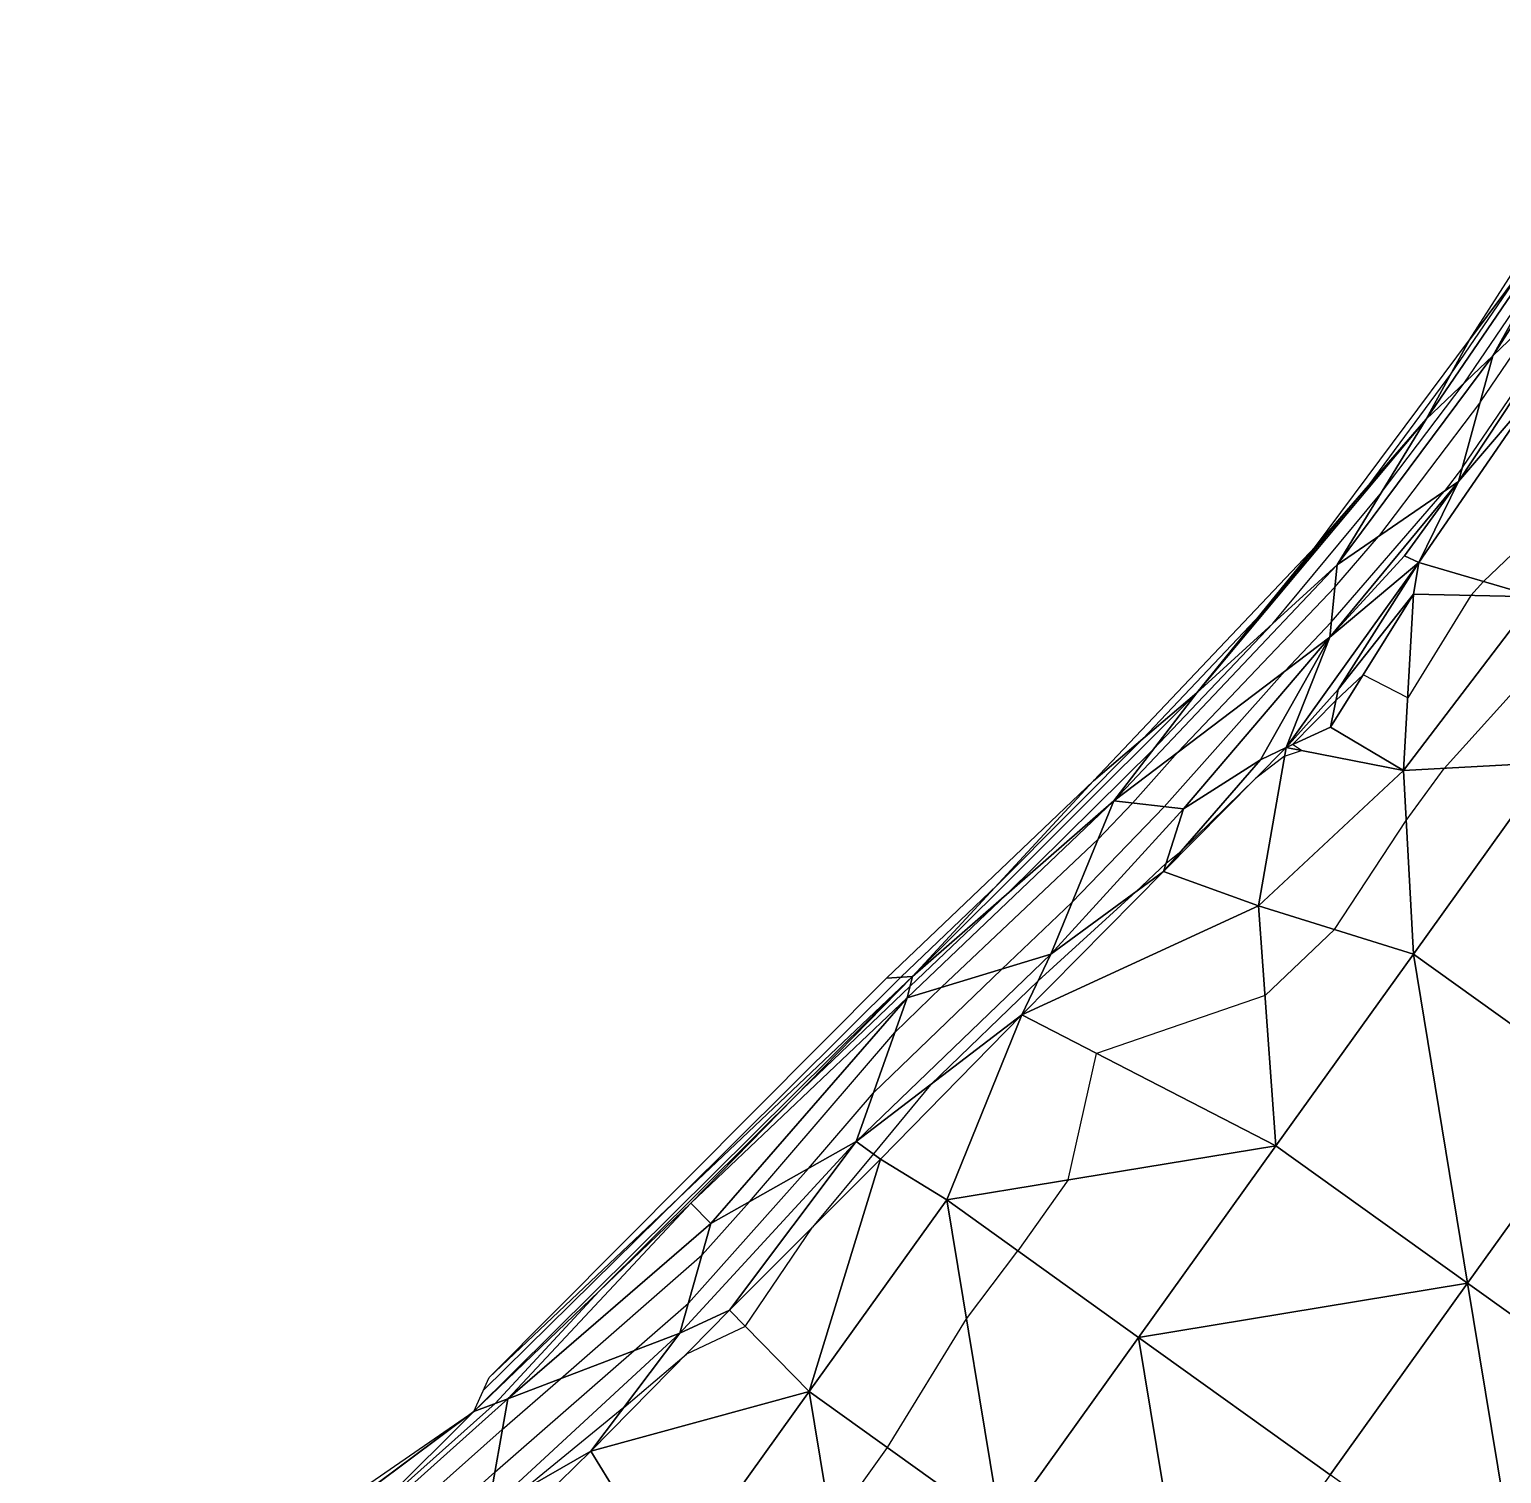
# Model space of a CAD drawing. Extents: x 452550 to 453808, y 451368 to 453069.
# Drawn here: x 452769.6 to 452832, y 452643.7 to 452705 of the extents above; entities that cross this region are included whole.
import ezdxf

# ---------------------------------------------------------------- set-up
doc = ezdxf.new("R2010")
doc.units = 0
doc.header["$LTSCALE"] = 0.35
doc.header["$MEASUREMENT"] = 0
doc.linetypes.add('DASHED', pattern=[5442.857143, 3628.571429, -1814.285714])
doc.layers.add('Default', color=42, linetype='Continuous', lineweight=25)
doc.layers.add('FPS_Contours-Minor', color=40, linetype='DASHED', lineweight=25)

msp = doc.modelspace()

# ---------------------------------------------------------------- linework, layer by layer
at = {"layer": 'Default', "color": 8, "linetype": 'Continuous', "lineweight": 25}
for points in [[(452835.987, 452699.008, 12.815), (452830.625, 452691.816, 13.15), (452839.06, 452704.98, 13.166)], [(452831.612, 452691.133, 13.15), (452835.987, 452699.008, 12.815), (452840.08, 452704.348, 13.166)], [(452837.245, 452696.541, 14.013), (452831.612, 452691.133, 13.15), (452840.08, 452704.348, 13.166)], [(452828.787, 452688.456, 12.803), (452830.625, 452691.816, 13.15), (452835.987, 452699.008, 12.815)], [(452831.612, 452691.133, 13.15), (452828.787, 452688.456, 12.803), (452835.987, 452699.008, 12.815)], [(452837.245, 452696.541, 14.013), (452833.614, 452689.858, 14.269), (452830.151, 452685.806, 14.108)], [(452831.612, 452691.133, 13.15), (452837.245, 452696.541, 14.013), (452830.151, 452685.806, 14.108)], [(452828.787, 452688.456, 12.803), (452824.088, 452683.054, 13.185), (452830.625, 452691.816, 13.15)], [(452830.151, 452685.806, 14.108), (452825.008, 452682.28, 13.185), (452831.612, 452691.133, 13.15)], [(452825.008, 452682.28, 13.185), (452828.787, 452688.456, 12.803), (452831.612, 452691.133, 13.15)], [(452833.431, 452680.917, 14.607), (452828.476, 452682.377, 14.368), (452833.614, 452689.858, 14.269)], [(452828.476, 452682.377, 14.368), (452830.151, 452685.806, 14.108), (452833.614, 452689.858, 14.269)], [(452819.061, 452676.852, 12.782), (452824.088, 452683.054, 13.185), (452828.787, 452688.456, 12.803)], [(452825.008, 452682.28, 13.185), (452819.061, 452676.852, 12.782), (452828.787, 452688.456, 12.803)], [(452830.151, 452685.806, 14.108), (452827.863, 452682.653, 14.24), (452824.696, 452679.21, 14.211)], [(452825.008, 452682.28, 13.185), (452830.151, 452685.806, 14.108), (452824.696, 452679.21, 14.211)], [(452830.151, 452685.806, 14.108), (452828.476, 452682.377, 14.368), (452827.863, 452682.653, 14.24)], [(452819.061, 452676.852, 12.782), (452814.685, 452673.117, 13.199), (452824.088, 452683.054, 13.185)], [(452815.535, 452672.27, 13.199), (452819.061, 452676.852, 12.782), (452825.008, 452682.28, 13.185)], [(452824.696, 452679.21, 14.211), (452815.535, 452672.27, 13.199), (452825.008, 452682.28, 13.185)], [(452822.845, 452674.535, 14.49), (452824.696, 452679.21, 14.211), (452828.476, 452682.377, 14.368)], [(452825.049, 452676.986, 14.475), (452822.845, 452674.535, 14.49), (452828.476, 452682.377, 14.368)], [(452824.696, 452679.21, 14.211), (452827.863, 452682.653, 14.24), (452828.476, 452682.377, 14.368)], [(452828.476, 452682.377, 14.368), (452828.247, 452681.034, 14.406), (452825.049, 452676.986, 14.475)], [(452828.476, 452682.377, 14.368), (452833.431, 452680.917, 14.607), (452828.247, 452681.034, 14.406)], [(452827.822, 452673.553, 14.566), (452824.726, 452675.389, 14.561), (452828.247, 452681.034, 14.406)], [(452824.726, 452675.389, 14.561), (452825.049, 452676.986, 14.475), (452828.247, 452681.034, 14.406)], [(452833.431, 452680.917, 14.607), (452827.822, 452673.553, 14.566), (452828.247, 452681.034, 14.406)], [(452833.431, 452680.917, 14.607), (452834.07, 452673.9, 14.327), (452827.822, 452673.553, 14.566)], [(452824.696, 452679.21, 14.211), (452818.494, 452671.927, 14.308), (452815.535, 452672.27, 13.199)], [(452824.696, 452679.21, 14.211), (452821.752, 452674.014, 14.365), (452818.494, 452671.927, 14.308)], [(452824.696, 452679.21, 14.211), (452822.845, 452674.535, 14.49), (452821.752, 452674.014, 14.365)], [(452807.011, 452664.821, 12.826), (452814.685, 452673.117, 13.199), (452819.061, 452676.852, 12.782)], [(452815.535, 452672.27, 13.199), (452807.011, 452664.821, 12.826), (452819.061, 452676.852, 12.782)], [(452822.845, 452674.535, 14.49), (452825.049, 452676.986, 14.475), (452824.726, 452675.389, 14.561)], [(452827.822, 452673.553, 14.566), (452822.845, 452674.535, 14.49), (452824.726, 452675.389, 14.561)], [(452817.645, 452669.273, 14.53), (452821.752, 452674.014, 14.365), (452822.845, 452674.535, 14.49)], [(452821.672, 452667.821, 14.669), (452817.645, 452669.273, 14.53), (452822.845, 452674.535, 14.49)], [(452817.645, 452669.273, 14.53), (452818.494, 452671.927, 14.308), (452821.752, 452674.014, 14.365)], [(452821.672, 452667.821, 14.669), (452822.845, 452674.535, 14.49), (452827.822, 452673.553, 14.566)], [(452828.242, 452665.774, 14.324), (452821.672, 452667.821, 14.669), (452827.822, 452673.553, 14.566)], [(452834.07, 452673.9, 14.327), (452828.242, 452665.774, 14.324), (452827.822, 452673.553, 14.566)], [(452836.368, 452659.946, 14.225), (452828.242, 452665.774, 14.324), (452834.07, 452673.9, 14.327)], [(452807.011, 452664.821, 12.826), (452805.904, 452664.755, 13.212), (452814.685, 452673.117, 13.199)], [(452806.773, 452663.925, 13.212), (452807.011, 452664.821, 12.826), (452815.535, 452672.27, 13.199)], [(452812.866, 452665.768, 14.408), (452806.773, 452663.925, 13.212), (452815.535, 452672.27, 13.199)], [(452815.535, 452672.27, 13.199), (452818.494, 452671.927, 14.308), (452812.866, 452665.768, 14.408)], [(452818.494, 452671.927, 14.308), (452817.645, 452669.273, 14.53), (452812.866, 452665.768, 14.408)], [(452811.642, 452663.196, 14.618), (452812.866, 452665.768, 14.408), (452817.645, 452669.273, 14.53)], [(452821.672, 452667.821, 14.669), (452811.642, 452663.196, 14.618), (452817.645, 452669.273, 14.53)], [(452821.672, 452667.821, 14.669), (452822.414, 452657.648, 14.217), (452811.642, 452663.196, 14.618)], [(452828.242, 452665.774, 14.324), (452822.414, 452657.648, 14.217), (452821.672, 452667.821, 14.669)], [(452812.866, 452665.768, 14.408), (452811.642, 452663.196, 14.618), (452804.624, 452657.822, 14.404)], [(452806.773, 452663.925, 13.212), (452812.866, 452665.768, 14.408), (452804.624, 452657.822, 14.404)], [(452830.54, 452651.82, 14.232), (452822.414, 452657.648, 14.217), (452828.242, 452665.774, 14.324)], [(452836.368, 452659.946, 14.225), (452830.54, 452651.82, 14.232), (452828.242, 452665.774, 14.324)], [(452788.415, 452646.384, 12.761), (452789.061, 452647.818, 13.143), (452807.011, 452664.821, 12.826)], [(452797.614, 452655.206, 13.175), (452788.415, 452646.384, 12.761), (452807.011, 452664.821, 12.826)], [(452789.061, 452647.818, 13.143), (452805.904, 452664.755, 13.212), (452807.011, 452664.821, 12.826)], [(452807.011, 452664.821, 12.826), (452806.773, 452663.925, 13.212), (452797.614, 452655.206, 13.175)], [(452798.464, 452654.354, 13.175), (452797.614, 452655.206, 13.175), (452806.773, 452663.925, 13.212)], [(452804.624, 452657.822, 14.404), (452798.464, 452654.354, 13.175), (452806.773, 452663.925, 13.212)], [(452811.642, 452663.196, 14.618), (452805.656, 452657.073, 14.541), (452804.624, 452657.822, 14.404)], [(452808.46, 452655.349, 14.665), (452805.656, 452657.073, 14.541), (452811.642, 452663.196, 14.618)], [(452822.414, 452657.648, 14.217), (452808.46, 452655.349, 14.665), (452811.642, 452663.196, 14.618)], [(452838.666, 452645.992, 14.211), (452830.54, 452651.82, 14.232), (452836.368, 452659.946, 14.225)], [(452798.464, 452654.354, 13.175), (452804.624, 452657.822, 14.404), (452797.147, 452649.705, 14.31)], [(452804.624, 452657.822, 14.404), (452799.245, 452650.67, 14.45), (452797.147, 452649.705, 14.31)], [(452804.624, 452657.822, 14.404), (452805.656, 452657.073, 14.541), (452799.245, 452650.67, 14.45)], [(452816.586, 452649.522, 14.219), (452808.46, 452655.349, 14.665), (452822.414, 452657.648, 14.217)], [(452830.54, 452651.82, 14.232), (452816.586, 452649.522, 14.219), (452822.414, 452657.648, 14.217)], [(452802.632, 452647.223, 14.701), (452799.245, 452650.67, 14.45), (452805.656, 452657.073, 14.541)], [(452808.46, 452655.349, 14.665), (452802.632, 452647.223, 14.701), (452805.656, 452657.073, 14.541)], [(452810.758, 452641.395, 14.208), (452802.632, 452647.223, 14.701), (452808.46, 452655.349, 14.665)], [(452816.586, 452649.522, 14.219), (452810.758, 452641.395, 14.208), (452808.46, 452655.349, 14.665)], [(452797.614, 452655.206, 13.175), (452789.845, 452646.91, 13.143), (452788.415, 452646.384, 12.761)], [(452789.845, 452646.91, 13.143), (452797.614, 452655.206, 13.175), (452798.464, 452654.354, 13.175)], [(452797.147, 452649.705, 14.31), (452789.845, 452646.91, 13.143), (452798.464, 452654.354, 13.175)], [(452824.712, 452643.694, 14.267), (452816.586, 452649.522, 14.219), (452830.54, 452651.82, 14.232)], [(452832.839, 452637.866, 14.275), (452824.712, 452643.694, 14.267), (452830.54, 452651.82, 14.232)], [(452838.666, 452645.992, 14.211), (452832.839, 452637.866, 14.275), (452830.54, 452651.82, 14.232)], [(452802.632, 452647.223, 14.701), (452793.377, 452644.696, 14.611), (452799.245, 452650.67, 14.45)], [(452793.377, 452644.696, 14.611), (452797.147, 452649.705, 14.31), (452799.245, 452650.67, 14.45)], [(452789.845, 452646.91, 13.143), (452797.147, 452649.705, 14.31), (452789.018, 452642.189, 14.444)], [(452797.147, 452649.705, 14.31), (452793.377, 452644.696, 14.611), (452789.018, 452642.189, 14.444)], [(452818.884, 452635.567, 14.277), (452810.758, 452641.395, 14.208), (452816.586, 452649.522, 14.219)], [(452824.712, 452643.694, 14.267), (452818.884, 452635.567, 14.277), (452816.586, 452649.522, 14.219)], [(452802.632, 452647.223, 14.701), (452796.804, 452639.097, 14.625), (452793.377, 452644.696, 14.611)], [(452804.93, 452633.269, 14.207), (452796.804, 452639.097, 14.625), (452802.632, 452647.223, 14.701)], [(452810.758, 452641.395, 14.208), (452804.93, 452633.269, 14.207), (452802.632, 452647.223, 14.701)], [(452789.018, 452642.189, 14.444), (452780.874, 452638.871, 13.17), (452789.845, 452646.91, 13.143)], [(452780.874, 452638.871, 13.17), (452788.415, 452646.384, 12.761), (452789.845, 452646.91, 13.143)], [(452780.073, 452640.139, 13.17), (452769.572, 452632.326, 12.746), (452788.415, 452646.384, 12.761)], [(452769.572, 452632.326, 12.746), (452771.45, 452634.696, 13.215), (452788.415, 452646.384, 12.761)], [(452780.874, 452638.871, 13.17), (452780.073, 452640.139, 13.17), (452788.415, 452646.384, 12.761)], [(452796.804, 452639.097, 14.625), (452786.726, 452638.198, 14.666), (452793.377, 452644.696, 14.611)], [(452786.726, 452638.198, 14.666), (452789.018, 452642.189, 14.444), (452793.377, 452644.696, 14.611)]]:
    msp.add_3dface(points, dxfattribs=at)
at = {"layer": 'FPS_Contours-Minor', "color": 12, "linetype": 'Continuous', "lineweight": 25}
for p, q in [((452830.316, 452686.407, 14), (452837.16, 452696.46, 14)), ((452829.83, 452690.364, 13), (452833.026, 452695.036, 13)), ((452830.391, 452689.976, 13), (452833.571, 452694.659, 13)), ((452831.078, 452689.187, 13.5), (452833.897, 452693.326, 13.5)), ((452826.364, 452685.67, 13), (452829.83, 452690.364, 13)), ((452826.838, 452685.271, 13), (452830.391, 452689.976, 13)), ((452831.078, 452689.187, 13.5), (452826.763, 452683.483, 13.5)), ((452830.316, 452686.407, 14), (452829.549, 452685.393, 14)), ((452821.78, 452680.207, 13), (452826.364, 452685.67, 13)), ((452822.278, 452679.788, 13), (452826.838, 452685.271, 13)), ((452824.76, 452679.841, 14), (452829.549, 452685.393, 14)), ((452824.912, 452681.337, 13.5), (452826.763, 452683.483, 13.5)), ((452833.489, 452683.75, 14.5), (452831.211, 452681.571, 14.5)), ((452831.211, 452681.571, 14.5), (452830.67, 452680.979, 14.5)), ((452824.912, 452681.337, 13.5), (452818.26, 452674.334, 13.5)), ((452830.67, 452680.979, 14.5), (452827.997, 452676.639, 14.5)), ((452816.773, 452674.9, 13), (452821.78, 452680.207, 13)), ((452817.218, 452674.457, 13), (452822.278, 452679.788, 13)), ((452824.76, 452679.841, 14), (452822.786, 452677.763, 14)), ((452817.672, 452672.022, 14), (452822.786, 452677.763, 14)), ((452833.676, 452678.231, 14.5), (452829.549, 452673.649, 14.5)), ((452826.112, 452677.611, 14.5), (452824.955, 452676.522, 14.5)), ((452827.997, 452676.639, 14.5), (452826.112, 452677.611, 14.5)), ((452824.955, 452676.522, 14.5), (452823.11, 452674.655, 14.5)), ((452816.773, 452674.9, 13), (452810.591, 452668.691, 13)), ((452823.5, 452674.406, 14.5), (452823.11, 452674.655, 14.5)), ((452817.218, 452674.457, 13), (452810.987, 452668.296, 13)), ((452816.338, 452672.177, 13.5), (452818.26, 452674.334, 13.5)), ((452822.78, 452674.161, 14.5), (452821.545, 452673.22, 14.5)), ((452822.78, 452674.161, 14.5), (452823.5, 452674.406, 14.5)), ((452827.936, 452671.434, 14.5), (452829.549, 452673.649, 14.5)), ((452818.392, 452670.135, 14.5), (452821.545, 452673.22, 14.5)), ((452814.871, 452670.651, 13.5), (452816.338, 452672.177, 13.5)), ((452813.767, 452667.962, 14), (452817.672, 452672.022, 14)), ((452824.892, 452666.818, 14.5), (452827.936, 452671.434, 14.5)), ((452814.871, 452670.651, 13.5), (452808.24, 452664.369, 13.5)), ((452817.76, 452669.632, 14.5), (452818.392, 452670.135, 14.5)), ((452817.76, 452669.632, 14.5), (452816.47, 452668.411, 14.5)), ((452806.512, 452664.791, 13), (452810.591, 452668.691, 13)), ((452812.33, 452664.641, 14.5), (452816.47, 452668.411, 14.5)), ((452806.904, 452664.417, 13), (452810.987, 452668.296, 13)), ((452813.767, 452667.962, 14), (452810.787, 452665.139, 14)), ((452821.95, 452664.015, 14.5), (452824.892, 452666.818, 14.5)), ((452806.512, 452664.791, 13), (452797.158, 452655.488, 13)), ((452810.787, 452665.139, 14), (452805.352, 452659.89, 14)), ((452806.904, 452664.417, 13), (452802.326, 452660.027, 13)), ((452808.24, 452664.369, 13.5), (452806.254, 452662.45, 13.5)), ((452807.772, 452660.233, 14.5), (452812.33, 452664.641, 14.5)), ((452821.95, 452664.015, 14.5), (452814.808, 452661.565, 14.5)), ((452800.093, 452655.271, 13.5), (452806.254, 452662.45, 13.5)), ((452813.599, 452656.196, 14.5), (452814.808, 452661.565, 14.5)), ((452793.726, 452651.477, 13), (452802.326, 452660.027, 13)), ((452802.599, 452656.682, 14), (452805.352, 452659.89, 14)), ((452807.772, 452660.233, 14.5), (452805.347, 452657.297, 14.5)), ((452805.347, 452657.297, 14.5), (452802.768, 452654.188, 14.5)), ((452802.599, 452656.682, 14), (452797.507, 452650.975, 14)), ((452813.599, 452656.196, 14.5), (452811.468, 452653.192, 14.5)), ((452788.819, 452647.281, 13), (452797.158, 452655.488, 13)), ((452800.093, 452655.271, 13.5), (452798.087, 452653.023, 13.5)), ((452799.919, 452649.984, 14.5), (452802.768, 452654.188, 14.5)), ((452792.079, 452647.765, 13.5), (452798.087, 452653.023, 13.5)), ((452809.29, 452650.311, 14.5), (452811.468, 452653.192, 14.5)), ((452793.726, 452651.477, 13), (452789.31, 452646.713, 13)), ((452795.207, 452648.963, 14), (452797.507, 452650.975, 14)), ((452805.945, 452644.847, 14.5), (452809.29, 452650.311, 14.5)), ((452799.919, 452649.984, 14.5), (452797.423, 452648.815, 14.5)), ((452789.3, 452643.8, 14), (452795.207, 452648.963, 14)), ((452794.767, 452646.543, 14.5), (452797.423, 452648.815, 14.5)), ((452789.618, 452645.615, 13.5), (452792.079, 452647.765, 13.5)), ((452784.008, 452641.994, 13), (452789.31, 452646.713, 13)), ((452794.767, 452646.543, 14.5), (452790.48, 452643.03, 14.5)), ((452789.618, 452645.615, 13.5), (452782.984, 452639.73, 13.5)), ((452803.568, 452641.538, 14.5), (452805.945, 452644.847, 14.5)), ((452789.3, 452643.8, 14), (452786.18, 452641.033, 14))]:
    msp.add_line(p, q, dxfattribs=at)

doc.saveas('drawing.dxf')
